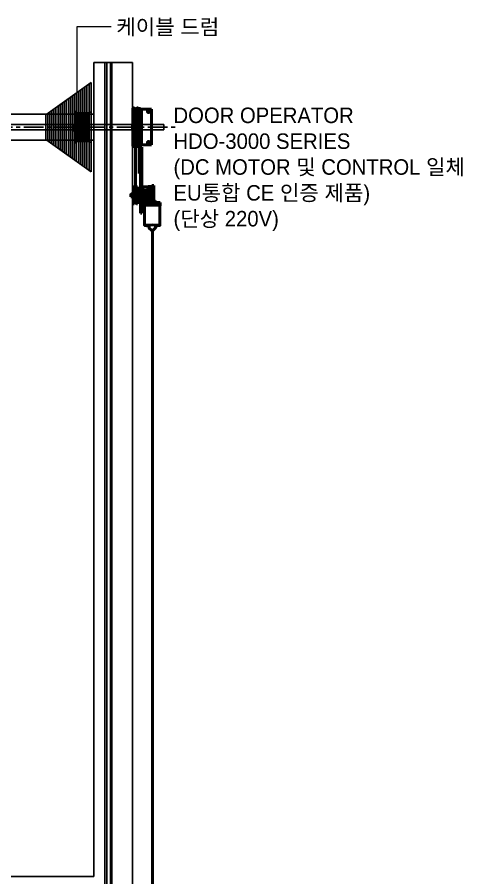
# Model space of a CAD drawing. Header units: millimetres. Extents: x 1448 to 104164, y -19509 to -89.
# Drawn here: x 4835 to 6560, y -4668 to -1338 of the extents above; entities that cross this region are included whole.
import ezdxf

# ---------------------------------------------------------------- set-up
doc = ezdxf.new("R2010")
doc.units = ezdxf.units.MM
doc.header["$LTSCALE"] = 60
doc.header["$MEASUREMENT"] = 0
doc.linetypes.add('CENTER', pattern=[2, 1.25, -0.25, 0.25, -0.25])
doc.layers.get('0').update_dxf_attribs({"linetype": 'CONTINUOUS'})
for name, color, linetype in [('A-text', 3, 'CONTINUOUS'), ('cen', 14, 'CONTINUOUS'), ('도면층2', 3, 'CONTINUOUS')]:
    doc.layers.add(name, color=color, linetype=linetype)
doc.layers.add('가려진 것(ISO)', color=7, linetype='CONTINUOUS', lineweight=35)
doc.layers.add('가시적인 것(ISO)', color=7, linetype='CONTINUOUS', lineweight=50)
doc.styles.add('0T-OUT', font='H2GTRE.TTF')
doc.dimstyles.new('MAIN', dxfattribs={"dimtxt": 1.5, "dimasz": 0.5, "dimexe": 1, "dimexo": 2, "dimgap": 1, "dimtad": 1, "dimdec": 0, "dimdsep": 46, "dimlunit": 6, "dimtxsty": '0T-OUT', "dimblk": 'DOT', "dimcen": 2.5, "dimdle": 2, "dimclrd": 256, "dimclre": 256, "dimclrt": 3, "dimadec": 0, "dimazin": 0, "dimtfac": 1, "dimtdec": 0, "dimtix": 1, "dimtmove": 2, "dimatfit": 3, "dimldrblk": 'DOT', "dimfxl": 1, "dimtvp": 1, "dimtolj": 1, "dimtzin": 0, "dimlwd": 0, "dimlwe": 0, "dimarcsym": 0})

# ---------------------------------------------------------------- blocks, each defined once
blk = doc.blocks.new('모터 1473')
blk.add_hatch(color=256).paths.add_polyline_path([(21541648.1, -50954074), (21541648.1, -50953704), (21541653.1, -50953704), (21541653.1, -50954074)])
for p, q in [((21541648.1, -50953704, 19), (21541653.1, -50953704, 19)), ((21541648.1, -50954074, 19), (21541648.1, -50953704, 19)), ((21541653.1, -50953704, 19), (21541653.1, -50954074, 19)), ((21541653.1, -50954074, 19), (21541648.1, -50954074, 19))]:
    blk.add_line(p, q)
at = {"layer": '가려진 것(ISO)'}
for p, q in [((21541648.3, -50953727.4, 19), (21541640.9, -50953720, 19)), ((21541652.9, -50953727.4, 19), (21541660.3, -50953720, 19)), ((21541647.1, -50953755.7, 19), (21541641.6, -50953755.7, 19)), ((21541648.6, -50953827.3, 19), (21541648.6, -50953728.1, 19)), ((21541648.6, -50953734.9, 19), (21541652.6, -50953734.9, 19)), ((21541648.6, -50953751.9, 19), (21541652.6, -50953751.9, 19)), ((21541648.6, -50953758.6, 19), (21541652.6, -50953758.6, 19)), ((21541652.6, -50953728.1, 19), (21541652.6, -50953827.3, 19)), ((21541654.1, -50953755.7, 19), (21541659.6, -50953755.7, 19)), ((21541639.1, -50953773.2, 19), (21541638.6, -50953772.7, 19)), ((21541639.1, -50953782.2, 19), (21541638.6, -50953782.7, 19)), ((21541639.1, -50953773.2, 19), (21541662.1, -50953773.2, 19)), ((21541639.1, -50953782.2, 19), (21541662.1, -50953782.2, 19)), ((21541640.6, -50953761.7, 19), (21541648.6, -50953761.7, 19)), ((21541648.6, -50953769.7, 19), (21541640.6, -50953769.7, 19)), ((21541648.6, -50953785.7, 19), (21541640.6, -50953785.7, 19)), ((21541640.6, -50953793.7, 19), (21541648.6, -50953793.7, 19)), ((21541648.6, -50953775.6, 19), (21541652.6, -50953775.6, 19)), ((21541660.6, -50953761.7, 19), (21541652.6, -50953761.7, 19)), ((21541652.6, -50953769.7, 19), (21541660.6, -50953769.7, 19)), ((21541652.6, -50953785.7, 19), (21541660.6, -50953785.7, 19)), ((21541660.6, -50953793.7, 19), (21541652.6, -50953793.7, 19)), ((21541662.1, -50953773.2, 19), (21541662.6, -50953772.7, 19)), ((21541662.1, -50953782.2, 19), (21541662.6, -50953782.7, 19)), ((21541647.1, -50953799.7, 19), (21541641.6, -50953799.7, 19)), ((21541648.6, -50953796.9, 19), (21541652.6, -50953796.9, 19)), ((21541648.6, -50953813.9, 19), (21541652.6, -50953813.9, 19)), ((21541654.1, -50953799.7, 19), (21541659.6, -50953799.7, 19)), ((21541648.3, -50953828, 19), (21541640.9, -50953835.4, 19)), ((21541652.9, -50953828, 19), (21541660.3, -50953835.4, 19))]:
    blk.add_line(p, q, dxfattribs=at)
at = {"layer": '가려진 것(ISO)', "ltscale": 24.983881}
for p, q in [((21541641.6, -50954035.4, 19), (21541672.6, -50954035.4, 19)), ((21541641.6, -50954036.6, 19), (21541672.6, -50954036.6, 19)), ((21541641.6, -50954046.4, 19), (21541672.6, -50954046.4, 19))]:
    blk.add_line(p, q, dxfattribs=at)
at = {"layer": '가려진 것(ISO)'}
for centre, radius, start, end in [((21541641.6, -50953719.3, 19), 1, 180, 225), ((21541647.6, -50953728.1, 19), 1, 0, 45), ((21541653.6, -50953728.1, 19), 1, 135, 180), ((21541659.6, -50953719.3, 19), 1, 315, 0), ((21541641.6, -50953756.7, 19), 1, 90, 180), ((21541647.1, -50953754.2, 19), 1.5, 270, 0), ((21541654.1, -50953754.2, 19), 1.5, 180, 270), ((21541659.6, -50953756.7, 19), 1, 0, 90), ((21541641.6, -50953798.7, 19), 1, 180, 270), ((21541647.1, -50953801.2, 19), 1.5, 0, 90), ((21541647.6, -50953827.3, 19), 1, 315, 0), ((21541654.1, -50953801.2, 19), 1.5, 90, 180), ((21541653.6, -50953827.3, 19), 1, 180, 225), ((21541659.6, -50953798.7, 19), 1, 270, 0), ((21541641.6, -50953836.1, 19), 1, 135, 180), ((21541659.6, -50953836.1, 19), 1, 0, 45)]:
    blk.add_arc(centre, radius, start, end, dxfattribs=at)
at = {"layer": '가시적인 것(ISO)'}
for p, q in [((21541640.6, -50953851.2, 19), (21541640.6, -50953704.2, 19)), ((21541641.6, -50953703.2, 19), (21541644.6, -50953703.2, 19)), ((21541645.6, -50953704.1, 19), (21541646.6, -50953721.2, 19)), ((21541646.6, -50953738.7, 19), (21541646.6, -50953721.2, 19)), ((21541646.6, -50953721.2, 19), (21541654.6, -50953721.2, 19)), ((21541654.6, -50953721.2, 19), (21541655.5, -50953704.1, 19)), ((21541654.6, -50953721.2, 19), (21541654.6, -50953738.7, 19)), ((21541656.5, -50953703.2, 19), (21541659.6, -50953703.2, 19)), ((21541660.6, -50953704.2, 19), (21541660.6, -50953851.2, 19)), ((21541664.6, -50953750.8, 19), (21541664.6, -50953705.7, 19)), ((21541669.6, -50953705.7, 19), (21541664.6, -50953705.7, 19)), ((21541669.6, -50953705.7, 19), (21541669.6, -50953750.8, 19)), ((21541673.6, -50953707.4, 19), (21541669.6, -50953707.4, 19)), ((21541675.6, -50953707.4, 19), (21541673.6, -50953707.4, 19)), ((21541673.6, -50953846.4, 19), (21541673.6, -50953707.4, 19)), ((21541711.6, -50953707.4, 19), (21541675.6, -50953707.4, 19)), ((21541711.6, -50953846.4, 19), (21541711.6, -50953707.4, 19)), ((21541646.6, -50953738.7, 19), (21541646.6, -50953834.2, 19)), ((21541654.6, -50953834.2, 19), (21541654.6, -50953738.7, 19)), ((21541664.6, -50953750.8, 19), (21541664.6, -50953936.8, 19)), ((21541669.6, -50953936.8, 19), (21541669.6, -50953750.8, 19)), ((21541638.6, -50953770.2, 19), (21541639.1, -50953769.7, 19)), ((21541638.6, -50953785.2, 19), (21541638.6, -50953770.2, 19)), ((21541638.6, -50953785.2, 19), (21541639.1, -50953785.7, 19)), ((21541639.1, -50953769.7, 19), (21541639.1, -50953785.7, 19)), ((21541640.6, -50953769.7, 19), (21541639.1, -50953769.7, 19)), ((21541640.6, -50953785.7, 19), (21541639.1, -50953785.7, 19)), ((21541660.6, -50953769.7, 19), (21541662.1, -50953769.7, 19)), ((21541660.6, -50953785.7, 19), (21541662.1, -50953785.7, 19)), ((21541662.1, -50953785.7, 19), (21541662.1, -50953769.7, 19)), ((21541662.6, -50953770.2, 19), (21541662.1, -50953769.7, 19)), ((21541662.6, -50953785.2, 19), (21541662.1, -50953785.7, 19)), ((21541662.6, -50953770.2, 19), (21541662.6, -50953785.2, 19)), ((21541641.6, -50953852.2, 19), (21541645.6, -50953852.2, 19)), ((21541646.6, -50953834.2, 19), (21541645.6, -50953852.2, 19)), ((21541646.6, -50953834.2, 19), (21541654.6, -50953834.2, 19)), ((21541655.6, -50953852.2, 19), (21541654.6, -50953834.2, 19)), ((21541655.6, -50953852.2, 19), (21541659.6, -50953852.2, 19)), ((21541669.6, -50953846.4, 19), (21541673.6, -50953846.4, 19)), ((21541669.6, -50953854.7, 19), (21541674.6, -50953854.7, 19)), ((21541673.6, -50953846.4, 19), (21541675.6, -50953846.4, 19)), ((21541674.6, -50953854.7, 19), (21541674.6, -50953862.6, 19)), ((21541675.6, -50953846.4, 19), (21541711.6, -50953846.4, 19)), ((21541674.6, -50954100.5, 19), (21541674.6, -50953862.6, 19)), ((21541664.6, -50953954.1, 19), (21541664.6, -50953936.8, 19)), ((21541664.6, -50953954.1, 19), (21541664.6, -50953956.6, 19)), ((21541664.6, -50953956.6, 19), (21541664.6, -50953956.6, 19)), ((21541669.6, -50953956.6, 19), (21541664.6, -50953956.6, 19)), ((21541669.6, -50953936.8, 19), (21541669.6, -50953954.1, 19)), ((21541669.6, -50953954.4, 19), (21541669.6, -50953954.1, 19)), ((21541669.6, -50954100.5, 19), (21541669.6, -50953954.4, 19)), ((21541641.6, -50954008.9, 19), (21541641.6, -50954073.9, 19)), ((21541641.6, -50954008.9, 19), (21541645.6, -50954008.9, 19)), ((21541645.6, -50954008.9, 19), (21541645.6, -50954073.9, 19)), ((21541648.6, -50954022.4, 19), (21541645.6, -50954008.9, 19)), ((21541648.6, -50954060.4, 19), (21541648.6, -50954022.4, 19)), ((21541648.6, -50954022.4, 19), (21541651.6, -50954022.4, 19)), ((21541651.6, -50954022.4, 19), (21541654.6, -50954008.9, 19)), ((21541651.6, -50954022.4, 19), (21541651.6, -50954060.4, 19)), ((21541654.6, -50954073.9, 19), (21541654.6, -50954008.9, 19)), ((21541658.6, -50954008.9, 19), (21541654.6, -50954008.9, 19)), ((21541658.6, -50954008.9, 19), (21541658.6, -50954073.9, 19)), ((21541658.6, -50954026.4, 19), (21541668.6, -50954026.4, 19)), ((21541668.6, -50954026.4, 19), (21541668.6, -50954056.4, 19)), ((21541677.6, -50954009.3, 19), (21541678.1, -50954008.8, 19)), ((21541677.6, -50954020.3, 19), (21541677.6, -50954009.3, 19)), ((21541677.6, -50954020.3, 19), (21541678.1, -50954020.8, 19)), ((21541678.1, -50954008.8, 19), (21541678.1, -50954020.8, 19)), ((21541709.8, -50954008.8, 19), (21541678.1, -50954008.8, 19)), ((21541694.6, -50954020.8, 19), (21541678.1, -50954020.8, 19)), ((21541684.6, -50954020.8, 19), (21541684.6, -50954031.7, 19)), ((21541694.6, -50954038.8, 19), (21541694.6, -50954019.4, 19)), ((21541698.6, -50954018.8, 19), (21541695.4, -50954018.8, 19)), ((21541698.6, -50954038.8, 19), (21541698.6, -50954017.1, 19)), ((21541709.7, -50954006.6, 19), (21541701.6, -50954006.6, 19)), ((21541710.2, -50954013.6, 19), (21541701.6, -50954013.6, 19)), ((21541707.1, -50954015.8, 19), (21541707.1, -50954061.6, 19)), ((21541707.8, -50954015.6, 19), (21541707.8, -50954015.6, 19)), ((21541713.6, -50954006.6, 19), (21541709.7, -50954006.6, 19)), ((21541713.6, -50954008.8, 19), (21541709.8, -50954008.8, 19)), ((21541713.6, -50954013.6, 19), (21541710.2, -50954013.6, 19)), ((21541710.6, -50954015.5, 19), (21541713.1, -50954015.5, 19)), ((21541713.6, -50954016.9, 19), (21541710.6, -50954016.9, 19)), ((21541713.6, -50954015.5, 19), (21541713.1, -50954015.5, 19)), ((21541713.1, -50954015.5, 19), (21541713.1, -50954015.5, 19)), ((21541713.6, -50954004.2, 19), (21541713.6, -50954002.7, 19)), ((21541713.6, -50954002.7, 19), (21541718.6, -50954002.7, 19)), ((21541713.6, -50954005.3, 19), (21541713.6, -50954004.2, 19)), ((21541713.6, -50954013.8, 19), (21541713.6, -50954005.3, 19)), ((21541713.6, -50954013.8, 19), (21541713.6, -50954015.4, 19)), ((21541713.6, -50954016.8, 19), (21541713.6, -50954015.4, 19)), ((21541713.6, -50954015.4, 19), (21541718.6, -50954015.4, 19)), ((21541713.6, -50954016.8, 19), (21541713.6, -50954035.4, 19)), ((21541714.1, -50954017.3, 19), (21541718.6, -50954017.3, 19)), ((21541718.6, -50954002.7, 19), (21541718.6, -50954004.2, 19)), ((21541718.6, -50954004.2, 19), (21541718.6, -50954005.3, 19)), ((21541718.6, -50954005.3, 19), (21541718.6, -50954013.8, 19)), ((21541718.6, -50954015.4, 19), (21541718.6, -50954013.8, 19)), ((21541718.6, -50954015.4, 19), (21541721.7, -50954015.4, 19)), ((21541718.6, -50954015.4, 19), (21541718.6, -50954017.3, 19)), ((21541718.6, -50954017.3, 19), (21541721.3, -50954017.3, 19)), ((21541718.6, -50954017.3, 19), (21541718.6, -50954017.3, 19)), ((21541718.6, -50954017.3, 19), (21541718.6, -50954017.3, 19)), ((21541718.6, -50954017.3, 19), (21541718.6, -50954034.9, 19)), ((21541718.6, -50954017.3, 19), (21541718.6, -50954017.3, 19)), ((21541718.6, -50954017.3, 19), (21541718.6, -50954017.3, 19)), ((21541718.7, -50954004.2, 19), (21541718.7, -50954002.7, 19)), ((21541718.7, -50954002.7, 19), (21541721.7, -50954002.7, 19)), ((21541718.7, -50954005.3, 19), (21541718.7, -50954004.2, 19)), ((21541718.7, -50954013.8, 19), (21541718.7, -50954005.3, 19)), ((21541718.7, -50954013.8, 19), (21541718.7, -50954015.4, 19)), ((21541721.7, -50954060.8, 19), (21541721.7, -50954002.7, 19)), ((21541632.6, -50954036.6, 19), (21541633.1, -50954036.1, 19)), ((21541632.6, -50954046.6, 19), (21541632.6, -50954036.6, 19)), ((21541632.6, -50954046.6, 19), (21541633.1, -50954047.1, 19)), ((21541633.1, -50954036.1, 19), (21541633.1, -50954047.1, 19)), ((21541669.6, -50954036.1, 19), (21541633.1, -50954036.1, 19)), ((21541669.6, -50954047.1, 19), (21541633.1, -50954047.1, 19)), ((21541648.6, -50954060.4, 19), (21541645.6, -50954073.9, 19)), ((21541648.6, -50954060.4, 19), (21541651.6, -50954060.4, 19)), ((21541651.6, -50954060.4, 19), (21541654.6, -50954073.9, 19)), ((21541658.6, -50954056.4, 19), (21541668.6, -50954056.4, 19)), ((21541668.6, -50954033.4, 19), (21541672.6, -50954033.4, 19)), ((21541668.6, -50954049.4, 19), (21541672.6, -50954049.4, 19)), ((21541672.6, -50954033.4, 19), (21541672.6, -50954049.4, 19)), ((21541684.6, -50954029.6, 19), (21541674.6, -50954029.6, 19)), ((21541684.6, -50954053.6, 19), (21541674.6, -50954053.6, 19)), ((21541690.6, -50954039.8, 19), (21541682.3, -50954040, 19)), ((21541694.6, -50954042, 19), (21541682.4, -50954042, 19)), ((21541694.6, -50954031.7, 19), (21541684.6, -50954031.7, 19)), ((21541684.6, -50954051.4, 19), (21541694.6, -50954051.4, 19)), ((21541684.6, -50954051.4, 19), (21541684.6, -50954062.1, 19)), ((21541691.6, -50954040.1, 19), (21541691.6, -50954039.7, 19)), ((21541691.6, -50954040.1, 19), (21541691.6, -50954040.1, 19)), ((21541691.6, -50954040.9, 19), (21541691.6, -50954040.1, 19)), ((21541699.7, -50954038.8, 19), (21541693.6, -50954038.8, 19)), ((21541694.6, -50954063.4, 19), (21541694.6, -50954041.1, 19)), ((21541698.6, -50954041, 19), (21541695.4, -50954041, 19)), ((21541698.6, -50954065.6, 19), (21541698.6, -50954040.9, 19)), ((21541701.6, -50954039.5, 19), (21541701.6, -50954039.6, 19)), ((21541701.6, -50954039.6, 19), (21541701.6, -50954039.8, 19)), ((21541701.6, -50954039.8, 19), (21541701.6, -50954040, 19)), ((21541701.6, -50954040, 19), (21541701.6, -50954040, 19)), ((21541713.6, -50954043.4, 19), (21541713.6, -50954035.4, 19)), ((21541713.6, -50954043.4, 19), (21541713.6, -50954060.8, 19)), ((21541714.1, -50954034.9, 19), (21541720.3, -50954034.9, 19)), ((21541720.3, -50954043.8, 19), (21541714.1, -50954043.8, 19)), ((21541720.6, -50954035.3, 19), (21541720.6, -50954043.3, 19)), ((21541641.6, -50954073.9, 19), (21541645.6, -50954073.9, 19)), ((21541658.6, -50954073.9, 19), (21541654.6, -50954073.9, 19)), ((21541677.6, -50954062.6, 19), (21541678.1, -50954062.1, 19)), ((21541677.6, -50954073.6, 19), (21541677.6, -50954062.6, 19)), ((21541677.6, -50954073.6, 19), (21541678.1, -50954074.1, 19)), ((21541678.1, -50954062.1, 19), (21541678.1, -50954074.1, 19)), ((21541694.6, -50954062.1, 19), (21541678.1, -50954062.1, 19)), ((21541685.1, -50954074.1, 19), (21541678.1, -50954074.1, 19)), ((21541685.1, -50954070.3, 19), (21541685.1, -50954078, 19)), ((21541685.1, -50954080, 19), (21541685.1, -50954078, 19)), ((21541685.1, -50954080.4, 19), (21541685.1, -50954080, 19)), ((21541685.1, -50954080.7, 19), (21541685.1, -50954080.4, 19)), ((21541685.1, -50954080.7, 19), (21541685.1, -50954157.6, 19)), ((21541695.4, -50954063.9, 19), (21541698.6, -50954063.9, 19)), ((21541703.1, -50954064.7, 19), (21541703.1, -50954069, 19)), ((21541704.1, -50954069, 19), (21541704.1, -50954067.2, 19)), ((21541737.1, -50954076.9, 19), (21541705.4, -50954076.9, 19)), ((21541705.4, -50954078.9, 19), (21541705.4, -50954076.9, 19)), ((21541705.4, -50954078.9, 19), (21541737.1, -50954078.9, 19)), ((21541726.1, -50954067.1, 19), (21541706.1, -50954067.1, 19)), ((21541707.1, -50954061.8, 19), (21541707.1, -50954062.1, 19)), ((21541707.1, -50954062.3, 19), (21541707.1, -50954064.2, 19)), ((21541707.1, -50954064.2, 19), (21541707.1, -50954064.3, 19)), ((21541707.2, -50954066.6, 19), (21541709.1, -50954062.8, 19)), ((21541707.2, -50954066.8, 19), (21541707.2, -50954067.1, 19)), ((21541723.1, -50954060.8, 19), (21541708.1, -50954060.8, 19)), ((21541708.1, -50954063.1, 19), (21541709, -50954063.1, 19)), ((21541709.1, -50954062.8, 19), (21541722.1, -50954062.8, 19)), ((21541737.1, -50954068.9, 19), (21541711.1, -50954068.9, 19)), ((21541711.1, -50954068.9, 19), (21541711.1, -50954076.9, 19)), ((21541711.1, -50954076.9, 19), (21541737.1, -50954076.9, 19)), ((21541724.1, -50954066.6, 19), (21541722.1, -50954062.8, 19)), ((21541722.3, -50954063.1, 19), (21541723.1, -50954063.1, 19)), ((21541724.1, -50954062.1, 19), (21541724.1, -50954061.8, 19)), ((21541724.1, -50954067.1, 19), (21541724.1, -50954066.8, 19)), ((21541726.1, -50954068.9, 19), (21541726.1, -50954067.1, 19)), ((21541727.1, -50954064.7, 19), (21541727.1, -50954068.9, 19)), ((21541745.1, -50954081.2, 19), (21541745.1, -50954157.6, 19)), ((21541746.1, -50954069.4, 19), (21541746.1, -50954077.4, 19)), ((21541746.1, -50954079.4, 19), (21541746.1, -50954077.4, 19)), ((21541746.1, -50954079.4, 19), (21541746.1, -50954081.3, 19)), ((21541669.6, -50954108.7, 19), (21541669.6, -50954100.5, 19)), ((21541669.6, -50954110.5, 19), (21541669.6, -50954108.7, 19)), ((21541669.6, -50954110.5, 19), (21541669.6, -50954110.5, 19)), ((21541669.6, -50954110.5, 19), (21541674.6, -50954110.5, 19)), ((21541674.6, -50954100.5, 19), (21541674.6, -50954108.7, 19)), ((21541674.6, -50954110.5, 19), (21541674.6, -50954108.7, 19)), ((21541674.6, -50954110.5, 19), (21541674.6, -50954110.5, 19)), ((21541702.6, -50954159.6, 19), (21541702.6, -50954166.8, 19)), ((21541727.6, -50954159.6, 19), (21541727.6, -50954166.8, 19)), ((21541711.6, -50954176.6, 19), (21541703.2, -50954168.2, 19)), ((21541718.7, -50954176.6, 19), (21541727, -50954168.2, 19))]:
    blk.add_line(p, q, dxfattribs=at)
at = {"layer": '가시적인 것(ISO)', "flags": 128}
for points in [[(21541695.4, -50954018.8), (21541695.4, -50954018.8), (21541695.3, -50954018.8), (21541695.3, -50954018.8), (21541695.2, -50954018.8), (21541695.2, -50954018.8), (21541695.1, -50954018.8), (21541695.1, -50954018.9), (21541695, -50954018.9), (21541695, -50954018.9), (21541695, -50954018.9), (21541694.9, -50954018.9), (21541694.9, -50954019), (21541694.8, -50954019), (21541694.8, -50954019), (21541694.8, -50954019.1), (21541694.7, -50954019.1), (21541694.7, -50954019.1), (21541694.7, -50954019.2), (21541694.7, -50954019.2), (21541694.7, -50954019.2), (21541694.7, -50954019.3), (21541694.6, -50954019.3), (21541694.6, -50954019.3), (21541694.6, -50954019.4)], [(21541701.6, -50954013.6), (21541701.4, -50954013.6), (21541701.2, -50954013.6), (21541701, -50954013.6), (21541700.9, -50954013.7), (21541700.7, -50954013.8), (21541700.5, -50954013.9), (21541700.3, -50954014), (21541700.2, -50954014.1), (21541700, -50954014.2), (21541699.8, -50954014.4), (21541699.7, -50954014.5), (21541699.6, -50954014.7), (21541699.4, -50954014.9), (21541699.3, -50954015.1), (21541699.2, -50954015.3), (21541699.1, -50954015.5), (21541699, -50954015.7), (21541698.9, -50954015.9), (21541698.8, -50954016.1), (21541698.8, -50954016.3), (21541698.7, -50954016.5), (21541698.7, -50954016.7), (21541698.6, -50954016.9), (21541698.6, -50954017.1)], [(21541680.3, -50954040.8), (21541680.3, -50954040.7), (21541680.3, -50954040.6), (21541680.4, -50954040.5), (21541680.5, -50954040.5), (21541680.5, -50954040.4), (21541680.6, -50954040.3), (21541680.7, -50954040.3), (21541680.8, -50954040.3), (21541680.9, -50954040.2), (21541681, -50954040.2), (21541681.1, -50954040.2), (21541681.1, -50954040.1), (21541681.2, -50954040.1), (21541681.3, -50954040.1), (21541681.4, -50954040.1), (21541681.5, -50954040.1), (21541681.6, -50954040), (21541681.7, -50954040), (21541681.8, -50954040), (21541681.9, -50954040), (21541682, -50954040), (21541682.1, -50954040), (21541682.2, -50954040), (21541682.3, -50954040)], [(21541682.4, -50954042), (21541682.3, -50954042), (21541682.2, -50954042), (21541682.1, -50954042), (21541682, -50954042), (21541681.9, -50954042), (21541681.8, -50954042), (21541681.7, -50954041.9), (21541681.6, -50954041.9), (21541681.5, -50954041.9), (21541681.4, -50954041.9), (21541681.3, -50954041.9), (21541681.2, -50954041.8), (21541681.1, -50954041.8), (21541681, -50954041.8), (21541680.9, -50954041.8), (21541680.8, -50954041.7), (21541680.7, -50954041.7), (21541680.7, -50954041.6), (21541680.6, -50954041.6), (21541680.5, -50954041.5), (21541680.4, -50954041.5), (21541680.3, -50954041.4), (21541680.3, -50954041.3), (21541680.3, -50954041.2)], [(21541691.6, -50954039.8), (21541691.4, -50954039.8), (21541691.2, -50954039.8), (21541690.9, -50954039.8), (21541690.6, -50954039.8)], [(21541693.6, -50954038.8), (21541693.4, -50954038.8), (21541693.1, -50954038.8), (21541692.9, -50954038.8), (21541692.7, -50954038.8), (21541692.6, -50954038.8), (21541692.4, -50954038.9), (21541692.3, -50954038.9), (21541692.2, -50954038.9), (21541692.2, -50954038.9), (21541692.1, -50954038.9), (21541692.1, -50954039), (21541692, -50954039), (21541691.8, -50954039.1), (21541691.8, -50954039.2), (21541691.7, -50954039.3), (21541691.6, -50954039.5), (21541691.6, -50954039.7)], [(21541694.6, -50954041.1), (21541694.6, -50954041.1), (21541694.6, -50954041.1), (21541694.7, -50954041.1), (21541694.7, -50954041.1), (21541694.7, -50954041.1), (21541694.7, -50954041.1), (21541694.7, -50954041.1), (21541694.7, -50954041.1), (21541694.8, -50954041.1), (21541694.8, -50954041.1), (21541694.8, -50954041), (21541694.9, -50954041), (21541694.9, -50954041), (21541695, -50954041), (21541695, -50954041), (21541695, -50954041), (21541695.1, -50954041), (21541695.1, -50954041), (21541695.2, -50954041), (21541695.2, -50954041), (21541695.3, -50954041), (21541695.3, -50954041), (21541695.4, -50954041), (21541695.4, -50954041)], [(21541699.6, -50954040.8), (21541699.5, -50954040.8), (21541699.5, -50954040.8), (21541699.4, -50954040.8), (21541699.3, -50954040.8), (21541699.3, -50954040.8), (21541699.2, -50954040.8), (21541699.2, -50954040.8), (21541699.1, -50954040.8), (21541699, -50954040.9), (21541699, -50954040.9), (21541698.9, -50954040.9), (21541698.9, -50954040.9), (21541698.9, -50954040.9), (21541698.8, -50954040.9), (21541698.8, -50954040.9), (21541698.8, -50954040.9), (21541698.7, -50954040.9), (21541698.7, -50954040.9), (21541698.7, -50954040.9), (21541698.7, -50954040.9), (21541698.7, -50954040.9), (21541698.6, -50954040.9), (21541698.6, -50954040.9), (21541698.6, -50954040.9)], [(21541701.6, -50954040), (21541701.6, -50954040), (21541701.5, -50954040.1), (21541701.4, -50954040.1), (21541701.4, -50954040.1), (21541701.3, -50954040.2), (21541701.2, -50954040.2), (21541701.1, -50954040.3), (21541701, -50954040.3), (21541700.9, -50954040.4), (21541700.8, -50954040.4), (21541700.7, -50954040.5), (21541700.6, -50954040.5), (21541700.5, -50954040.5), (21541700.4, -50954040.6), (21541700.4, -50954040.6), (21541700.3, -50954040.6), (21541700.2, -50954040.7), (21541700.1, -50954040.7), (21541700, -50954040.7), (21541699.9, -50954040.8), (21541699.9, -50954040.8), (21541699.8, -50954040.8), (21541699.7, -50954040.8), (21541699.6, -50954040.8)], [(21541699.7, -50954038.8), (21541699.7, -50954038.8), (21541699.8, -50954038.8), (21541699.9, -50954038.8), (21541699.9, -50954038.8), (21541700, -50954038.9), (21541700.1, -50954038.9), (21541700.2, -50954038.9), (21541700.3, -50954038.9), (21541700.3, -50954039), (21541700.4, -50954039), (21541700.5, -50954039), (21541700.6, -50954039.1), (21541700.7, -50954039.1), (21541700.8, -50954039.2), (21541700.9, -50954039.2), (21541701, -50954039.2), (21541701.1, -50954039.3), (21541701.2, -50954039.4), (21541701.3, -50954039.4), (21541701.4, -50954039.4), (21541701.5, -50954039.5), (21541701.6, -50954039.5), (21541701.6, -50954039.5), (21541701.6, -50954039.5)], [(21541713.7, -50954043.6), (21541713.7, -50954043.6), (21541713.7, -50954043.7), (21541713.8, -50954043.7), (21541713.8, -50954043.7), (21541713.8, -50954043.7), (21541713.8, -50954043.7), (21541713.8, -50954043.7), (21541713.8, -50954043.7), (21541713.8, -50954043.7), (21541713.9, -50954043.8), (21541713.9, -50954043.8), (21541713.9, -50954043.8), (21541713.9, -50954043.8), (21541713.9, -50954043.8), (21541713.9, -50954043.8), (21541714, -50954043.8), (21541714, -50954043.8), (21541714, -50954043.8), (21541714, -50954043.8), (21541714.1, -50954043.8), (21541714.1, -50954043.8), (21541714.1, -50954043.8), (21541714.1, -50954043.8), (21541714.1, -50954043.8)], [(21541720.6, -50954035.3), (21541720.6, -50954035.3), (21541720.6, -50954035.3), (21541720.6, -50954035.3), (21541720.6, -50954035.2), (21541720.6, -50954035.2), (21541720.6, -50954035.2), (21541720.6, -50954035.1), (21541720.6, -50954035.1), (21541720.6, -50954035.1), (21541720.6, -50954035.1), (21541720.5, -50954035.1), (21541720.5, -50954035), (21541720.5, -50954035), (21541720.5, -50954035), (21541720.5, -50954035), (21541720.5, -50954034.9), (21541720.4, -50954034.9), (21541720.4, -50954034.9), (21541720.4, -50954034.9), (21541720.4, -50954034.9), (21541720.3, -50954034.9), (21541720.3, -50954034.9), (21541720.3, -50954034.9), (21541720.3, -50954034.9)], [(21541720.6, -50954043.3), (21541720.6, -50954043.4), (21541720.6, -50954043.4), (21541720.6, -50954043.4), (21541720.6, -50954043.5), (21541720.6, -50954043.5), (21541720.6, -50954043.5), (21541720.6, -50954043.5), (21541720.6, -50954043.6), (21541720.6, -50954043.6), (21541720.6, -50954043.6), (21541720.5, -50954043.6), (21541720.5, -50954043.7), (21541720.5, -50954043.7), (21541720.5, -50954043.7), (21541720.5, -50954043.7), (21541720.5, -50954043.7), (21541720.4, -50954043.8), (21541720.4, -50954043.8), (21541720.4, -50954043.8), (21541720.4, -50954043.8), (21541720.3, -50954043.8), (21541720.3, -50954043.8), (21541720.3, -50954043.8), (21541720.3, -50954043.8)], [(21541694.6, -50954063.4), (21541694.6, -50954063.4), (21541694.6, -50954063.5), (21541694.7, -50954063.5), (21541694.7, -50954063.5), (21541694.7, -50954063.6), (21541694.7, -50954063.6), (21541694.7, -50954063.6), (21541694.7, -50954063.6), (21541694.8, -50954063.7), (21541694.8, -50954063.7), (21541694.8, -50954063.7), (21541694.9, -50954063.8), (21541694.9, -50954063.8), (21541695, -50954063.8), (21541695, -50954063.8), (21541695, -50954063.9), (21541695.1, -50954063.9), (21541695.1, -50954063.9), (21541695.2, -50954063.9), (21541695.2, -50954063.9), (21541695.3, -50954063.9), (21541695.3, -50954063.9), (21541695.4, -50954063.9), (21541695.4, -50954063.9)], [(21541698.6, -50954065.6), (21541698.6, -50954065.8), (21541698.7, -50954066), (21541698.7, -50954066.1), (21541698.7, -50954066.3), (21541698.8, -50954066.5), (21541698.8, -50954066.7), (21541698.9, -50954066.9), (21541699, -50954067.1), (21541699.1, -50954067.2), (21541699.2, -50954067.4), (21541699.3, -50954067.6), (21541699.4, -50954067.7), (21541699.5, -50954067.9), (21541699.6, -50954068), (21541699.7, -50954068.2), (21541699.9, -50954068.3), (21541700, -50954068.4), (21541700.1, -50954068.6), (21541700.3, -50954068.7), (21541700.4, -50954068.8), (21541700.6, -50954068.9), (21541700.8, -50954068.9), (21541700.9, -50954069), (21541701.1, -50954069.1)], [(21541707.2, -50954066.7), (21541707.2, -50954066.7), (21541707.2, -50954066.7), (21541707.2, -50954066.7), (21541707.2, -50954066.7), (21541707.2, -50954066.7), (21541707.2, -50954066.7), (21541707.2, -50954066.7), (21541707.2, -50954066.7), (21541707.2, -50954066.7), (21541707.2, -50954066.8), (21541707.2, -50954066.8), (21541707.2, -50954066.8), (21541707.2, -50954066.8), (21541707.2, -50954066.8), (21541707.2, -50954066.8), (21541707.2, -50954066.8), (21541707.2, -50954066.8), (21541707.2, -50954066.8), (21541707.2, -50954066.8), (21541707.2, -50954066.9), (21541707.2, -50954066.9), (21541707.2, -50954066.9), (21541707.2, -50954066.9), (21541707.2, -50954066.9)], [(21541707.2, -50954066.9), (21541707.2, -50954066.9), (21541707.2, -50954066.9), (21541707.2, -50954066.9), (21541707.2, -50954066.9), (21541707.2, -50954066.9), (21541707.2, -50954066.9), (21541707.2, -50954066.9), (21541707.2, -50954066.9), (21541707.2, -50954066.9), (21541707.2, -50954066.9), (21541707.2, -50954066.9), (21541707.2, -50954066.9), (21541707.2, -50954066.9), (21541707.2, -50954066.9), (21541707.2, -50954066.9), (21541707.2, -50954066.9), (21541707.2, -50954066.9), (21541707.2, -50954066.9), (21541707.2, -50954066.9), (21541707.2, -50954066.9), (21541707.2, -50954066.9), (21541707.2, -50954066.9), (21541707.2, -50954066.9), (21541707.2, -50954066.9)], [(21541724.1, -50954066.9), (21541724.1, -50954066.9), (21541724.1, -50954066.9), (21541724.1, -50954066.9), (21541724.1, -50954066.9), (21541724.1, -50954066.8), (21541724.1, -50954066.8), (21541724.1, -50954066.8), (21541724.1, -50954066.8), (21541724.1, -50954066.8), (21541724.1, -50954066.8), (21541724.1, -50954066.8), (21541724.1, -50954066.8), (21541724.1, -50954066.8), (21541724.1, -50954066.8), (21541724.1, -50954066.7), (21541724.1, -50954066.7), (21541724.1, -50954066.7), (21541724.1, -50954066.7), (21541724.1, -50954066.7), (21541724.1, -50954066.7), (21541724.1, -50954066.7), (21541724.1, -50954066.7), (21541724.1, -50954066.7), (21541724.1, -50954066.7)], [(21541724.1, -50954066.9), (21541724.1, -50954066.9), (21541724.1, -50954066.9), (21541724.1, -50954066.9), (21541724.1, -50954066.9), (21541724.1, -50954066.9), (21541724.1, -50954066.9), (21541724.1, -50954066.9), (21541724.1, -50954066.9), (21541724.1, -50954066.9), (21541724.1, -50954066.9), (21541724.1, -50954066.9), (21541724.1, -50954066.9), (21541724.1, -50954066.9), (21541724.1, -50954066.9), (21541724.1, -50954066.9), (21541724.1, -50954066.9), (21541724.1, -50954066.9), (21541724.1, -50954066.9), (21541724.1, -50954066.9), (21541724.1, -50954066.9), (21541724.1, -50954066.9), (21541724.1, -50954066.9), (21541724.1, -50954066.9), (21541724.1, -50954066.9)], [(21541745.1, -50954081.2), (21541745.2, -50954081.1), (21541745.2, -50954081), (21541745.3, -50954081), (21541745.3, -50954080.9)], [(21541701.4, -50954157.8), (21541701.4, -50954157.8), (21541701.5, -50954157.9), (21541701.6, -50954157.9), (21541701.7, -50954157.9), (21541701.8, -50954158), (21541701.9, -50954158.1), (21541702, -50954158.2), (21541702.2, -50954158.3), (21541702.3, -50954158.5), (21541702.4, -50954158.7), (21541702.5, -50954158.8), (21541702.5, -50954159), (21541702.6, -50954159.2), (21541702.6, -50954159.4), (21541702.6, -50954159.6)], [(21541727.6, -50954159.6), (21541727.7, -50954159.4), (21541727.7, -50954159.2), (21541727.7, -50954159), (21541727.8, -50954158.8), (21541727.9, -50954158.7), (21541728, -50954158.5), (21541728.1, -50954158.3), (21541728.3, -50954158.2), (21541728.4, -50954158.1), (21541728.5, -50954158), (21541728.6, -50954157.9), (21541728.7, -50954157.9), (21541728.8, -50954157.9), (21541728.8, -50954157.8), (21541728.9, -50954157.8)], [(21541702.6, -50954166.8), (21541702.7, -50954167), (21541702.7, -50954167.3), (21541702.8, -50954167.5), (21541702.9, -50954167.7), (21541703, -50954167.9), (21541703.1, -50954168), (21541703.2, -50954168.1), (21541703.2, -50954168.2)], [(21541718.7, -50954176.6), (21541718.6, -50954176.6), (21541718.6, -50954176.6), (21541718.5, -50954176.6), (21541718.4, -50954176.7), (21541718.3, -50954176.7), (21541718.1, -50954176.7), (21541717.9, -50954176.7), (21541717.7, -50954176.7), (21541717.5, -50954176.7), (21541717.3, -50954176.7), (21541717, -50954176.8), (21541716.7, -50954176.8), (21541716.4, -50954176.8), (21541716.1, -50954176.8), (21541715.8, -50954176.8), (21541715.5, -50954176.8), (21541715.1, -50954176.8), (21541714.8, -50954176.8), (21541714.5, -50954176.8), (21541714.2, -50954176.8), (21541713.9, -50954176.8), (21541713.6, -50954176.8), (21541713.3, -50954176.8), (21541713, -50954176.7), (21541712.8, -50954176.7), (21541712.6, -50954176.7), (21541712.4, -50954176.7), (21541712.2, -50954176.7), (21541712, -50954176.7), (21541711.9, -50954176.7), (21541711.8, -50954176.7), (21541711.7, -50954176.6), (21541711.7, -50954176.6), (21541711.6, -50954176.6)], [(21541712, -50954176.6), (21541712.1, -50954176.6), (21541712.1, -50954176.5), (21541712.2, -50954176.5), (21541712.3, -50954176.5), (21541712.5, -50954176.5), (21541712.7, -50954176.5), (21541712.8, -50954176.5), (21541713.1, -50954176.5), (21541713.3, -50954176.5), (21541713.5, -50954176.5), (21541713.8, -50954176.4), (21541714, -50954176.4), (21541714.3, -50954176.4), (21541714.6, -50954176.4), (21541714.9, -50954176.4), (21541715.1, -50954176.4), (21541715.4, -50954176.4), (21541715.7, -50954176.4), (21541716, -50954176.4), (21541716.3, -50954176.4), (21541716.5, -50954176.4), (21541716.8, -50954176.5), (21541717, -50954176.5), (21541717.2, -50954176.5), (21541717.4, -50954176.5), (21541717.6, -50954176.5), (21541717.8, -50954176.5), (21541717.9, -50954176.5), (21541718.1, -50954176.5), (21541718.2, -50954176.5), (21541718.2, -50954176.6), (21541718.2, -50954176.6)], [(21541727, -50954168.2), (21541727.1, -50954168.1), (21541727.2, -50954168), (21541727.3, -50954167.9), (21541727.4, -50954167.7), (21541727.5, -50954167.5), (21541727.6, -50954167.3), (21541727.6, -50954167), (21541727.6, -50954166.8)]]:
    blk.add_lwpolyline(points, dxfattribs=at)
at = {"layer": '가시적인 것(ISO)'}
for centre in [(21541701.1, -50953716.4, 19), (21541701.1, -50953837.4, 19)]:
    blk.add_circle(centre, 4.5, dxfattribs=at)
for centre, radius, start, end in [((21541641.6, -50953704.2, 19), 1, 90, 180), ((21541644.6, -50953704.2, 19), 1, 3.1798, 90), ((21541656.5, -50953704.2, 19), 1, 90, 176.8202), ((21541659.6, -50953704.2, 19), 1, 0, 90), ((21541641.6, -50953851.2, 19), 1, 180, 270), ((21541659.6, -50953851.2, 19), 1, 270, 0), ((21541701.6, -50954009.6, 19), 3, 90, 163.6198), ((21541714.1, -50954035.4, 19), 0.5, 90, 180), ((21541714.1, -50954043.4, 19), 0.5, 180, 213.359), ((21541708.1, -50954061.8, 19), 1, 90, 180), ((21541708.1, -50954062.1, 19), 1, 180, 270), ((21541723.1, -50954061.8, 19), 1, 0, 90), ((21541723.1, -50954062.1, 19), 1, 270, 0)]:
    blk.add_arc(centre, radius, start, end, dxfattribs=at)
for centre, major_axis, ratio, start_param, end_param in [((21541715.1, -50954015.8, 19), (-8, 0), 0.052646, 5.876104, 6.283185), ((21541715.1, -50954015.8, 19), (-8, 0), 0.052646, 5.688331, 5.876104), ((21541710.7, -50954037.7, 19), (15.7, 15.7), 1, 0.789521, 0.881803), ((21541710.6, -50954016.4, 19), (-0.5, 0), 0.945967, 1.236623, 1.570796), ((21541715.1, -50954010.8, 19), (8, 0), 0.945967, 4.078866, 4.523773), ((21541714.1, -50954016.8, 19), (-0.5, 0), 0.945967, 0, 1.570796), ((21541648.9, -50954041.6, 19), (-31.4, -0.7), 0.381253, 3.115954, 3.149289), ((21541712.7, -50954070.4, 19), (-27.7, 0), 0.052646, 4.770405, 6.198586), ((21541708.3, -50954078.1, 19), (-23.2, 0), 0.052646, 4.83658, 6.201632), ((21541708.3, -50954080.1, 19), (-23.2, 0), 0.052646, 4.83658, 6.201632), ((21541715.1, -50954064.7, 19), (-12, 0), 0.052646, 5.304763, 6.283185), ((21541706.1, -50954067.2, 19), (-2, 0), 0.052646, 4.712389, 6.283185), ((21541707.7, -50954066.8, 19), (0.5, 0), 0.978871, 2.677945, 2.733122), ((21541708.1, -50954066.8, 19), (-0.725, 0.725), 0.94867, 0.957269, 1.104703), ((21541715.1, -50954064.7, 19), (12, 0), 0.052646, 0, 0.87188), ((21541723.6, -50954066.8, 19), (0.5, 0), 0.978871, 0.408471, 0.463648), ((21541723.1, -50954066.8, 19), (0.725, 0.725), 0.94867, 5.178482, 5.325916), ((21541737.1, -50954069.4, 19), (9, 0), 0.052646, 0, 1.570796), ((21541737.1, -50954077.4, 19), (9, 0), 0.052646, 0, 1.570796), ((21541737.1, -50954077.4, 19), (9, 0), 0.052646, 0, 1.570796), ((21541737.1, -50954079.4, 19), (9, 0), 0.052646, 0, 1.570796), ((21541721.2, -50954081.3, 19), (25, 0), 0.052646, 5.993863, 6.227437), ((21541715.1, -50954157.6, 19), (-30, 0), 0.052646, 2.00361, 7.421168)]:
    blk.add_ellipse(centre, major_axis=major_axis, ratio=ratio, start_param=start_param, end_param=end_param, dxfattribs=at)
at = {"layer": '가시적인 것(ISO)', "extrusion": (0, 0, -1)}
blk.add_ellipse((21541721.2, -50954016.8, 19), major_axis=(0.5, 0), ratio=0.945967, start_param=0, end_param=1.570796, dxfattribs=at)
blk = doc.blocks.new('_Dot')
at = {"color": 0, "linetype": 'ByBlock', "lineweight": -2}
blk.add_line((-0.5, 0), (-1, 0), dxfattribs=at)
at = {"color": 0, "linetype": 'ByBlock', "const_width": 0.5}
blk.add_lwpolyline([(-0.25, 0, 1), (0.25, 0, 1)], format="xyb", close=True, dxfattribs=at)
blk = doc.blocks.new('DOT')
at = {"color": 0, "linetype": 'ByBlock'}
blk.add_line((-0.5, 0), (-1, 0), dxfattribs=at)
at = {"color": 0, "linetype": 'ByBlock', "const_width": 0.5}
blk.add_lwpolyline([(-0.25, 0, 1), (0.25, 0, 1)], format="xyb", close=True, dxfattribs=at)
blk = doc.blocks.new('ohd-drum-d400-144')
at = {"layer": '도면층2'}
for p, q in [((-12209.6, 37630.7), (-12209.6, 37754.7)), ((-12209.6, 37754.7), (-12203.3, 37748.4)), ((-12203.3, 37748.4), (-12153.9, 37748.4)), ((-12200.8, 37637), (-12200.8, 37748.4)), ((-12195.8, 37637), (-12195.8, 37748.4)), ((-12190.8, 37637), (-12190.8, 37748.4)), ((-12185.8, 37637), (-12185.8, 37748.4)), ((-12180.8, 37637), (-12180.8, 37748.4)), ((-12175.8, 37637), (-12175.8, 37748.4)), ((-12170.8, 37637), (-12170.8, 37748.4)), ((-12165.8, 37637), (-12165.8, 37748.4)), ((-12160.8, 37637), (-12160.8, 37748.4)), ((-12155.8, 37637), (-12155.8, 37748.4)), ((-12147.6, 37754.7), (-12153.9, 37748.4)), ((-12147.6, 37754.7), (-12147.6, 37630.7)), ((-12209.6, 37630.7), (-12203.3, 37637)), ((-12153.9, 37637), (-12203.3, 37637)), ((-12147.6, 37630.7), (-12153.9, 37637))]:
    blk.add_line(p, q, dxfattribs=at)
blk = doc.blocks.new('ohd-drum-d1350-336')
at = {"layer": '도면층2'}
for p, q in [((-12257.3, 36604.8), (-12257.3, 36949.8)), ((-12257.3, 36949.8), (-12082.3, 36824.8)), ((-12249.3, 36610.5), (-12249.3, 36944.1)), ((-12241.3, 36616.2), (-12241.3, 36938.4)), ((-12233.3, 36621.9), (-12233.3, 36932.7)), ((-12225.3, 36627.7), (-12225.3, 36926.9)), ((-12225.3, 36627.7), (-12225.3, 36926.9)), ((-12217.3, 36633.4), (-12217.3, 36921.2)), ((-12209.3, 36639.1), (-12209.3, 36915.5)), ((-12201.3, 36644.8), (-12201.3, 36909.8)), ((-12193.3, 36650.5), (-12193.3, 36904.1)), ((-12185.3, 36656.2), (-12185.3, 36898.4)), ((-12177.3, 36661.9), (-12177.3, 36892.7)), ((-12169.3, 36667.7), (-12169.3, 36886.9)), ((-12161.3, 36673.4), (-12161.3, 36881.2)), ((-12153.3, 36679.1), (-12153.3, 36875.5)), ((-12145.3, 36684.8), (-12145.3, 36869.8)), ((-12137.3, 36690.5), (-12137.3, 36864.1)), ((-12129.3, 36696.2), (-12129.3, 36858.4)), ((-12121.3, 36701.9), (-12121.3, 36852.7)), ((-12113.3, 36707.7), (-12113.3, 36846.9)), ((-12105.3, 36713.4), (-12105.3, 36841.2)), ((-12097.3, 36719.1), (-12097.3, 36835.5)), ((-12089.3, 36724.8), (-12089.3, 36829.8)), ((-12082.3, 36824.8), (-12082.3, 36729.8)), ((-12257.3, 36604.8), (-12082.3, 36729.8))]:
    blk.add_line(p, q, dxfattribs=at)

msp = doc.modelspace()

# ---------------------------------------------------------------- linework, layer by layer
at = {"color": 3}
for p, q in [((5130.8, -1513.4), (5130.8, -4663.4)), ((5280.8, -1513.4), (5130.8, -1513.4)), ((5280.8, -1513.4), (5280.8, -7713.4)), ((2830.8, -1713.4), (5130.8, -1713.4)), ((2630.8, -1753.4), (5402.6, -1753.4)), ((5402.6, -1753.4), (5402.6, -1773.4)), ((2630.8, -1773.4), (5402.6, -1773.4)), ((5130.8, -1813.4), (2830.8, -1813.4)), ((5130.8, -4663.4), (2830.8, -4663.4))]:
    msp.add_line(p, q, dxfattribs=at)
at = {"color": 4}
for p, q in [((5174.2, -1513.4), (5174.2, -7713.4)), ((5180.9, -1513.4), (5180.9, -7713.4)), ((5195.6, -1513.4), (5195.6, -7713.4)), ((5198.4, -1513.4), (5198.4, -7713.4)), ((5200.5, -1513.4), (5200.5, -7713.4))]:
    msp.add_line(p, q, dxfattribs=at)
at = {"color": 7, "linetype": 'Continuous'}
for p, q in [((5355.3, -2162.5), (5355.3, -6242.5)), ((5360.3, -2162.4), (5360.3, -6242.5))]:
    msp.add_line(p, q, dxfattribs=at)
at = {"layer": 'cen', "linetype": 'CENTER'}
msp.add_line((2580.8, -1763.4), (5452.6, -1763.4), dxfattribs=at)

# ---------------------------------------------------------------- block references
at = {"color": 0, "xscale": -1}
msp.add_blockref('ohd-drum-d1350-336', (-7136.6, -38540.7), dxfattribs=at)
msp.add_blockref('모터 1473', (-21536357.8, 50952014.2))
at = {"color": 0}
msp.add_blockref('ohd-drum-d400-144', (17268.4, -39456.1), dxfattribs=at)

# ---------------------------------------------------------------- texts
at = {"layer": 'A-text', "ltscale": 0.1, "char_height": 60, "attachment_point": 1, "style": '0T-OUT'}
for s, insert in [('케이블 드럼', (5218.2, -1345.4)), ('DOOR OPERATOR\\PHDO-3000 SERIES\\P(DC MOTOR 및 CONTROL 일체\\PEU통합 CE 인증 제품)\\P(단상 220V)', (5439.6, -1687.4))]:
    msp.add_mtext(s, dxfattribs=dict(at, insert=insert))

# ---------------------------------------------------------------- leaders
msp.add_leader([(5066.7, -1767.1), (5066.7, -1373.9), (5198.4, -1373.9)], dimstyle='MAIN', override={"dimscale": 40, "dimasz": 1, "dimtad": 0, "dimldrblk": 'DOT', "dimfxl": 2, "dimarcsym": 2})

doc.saveas('drawing.dxf')
